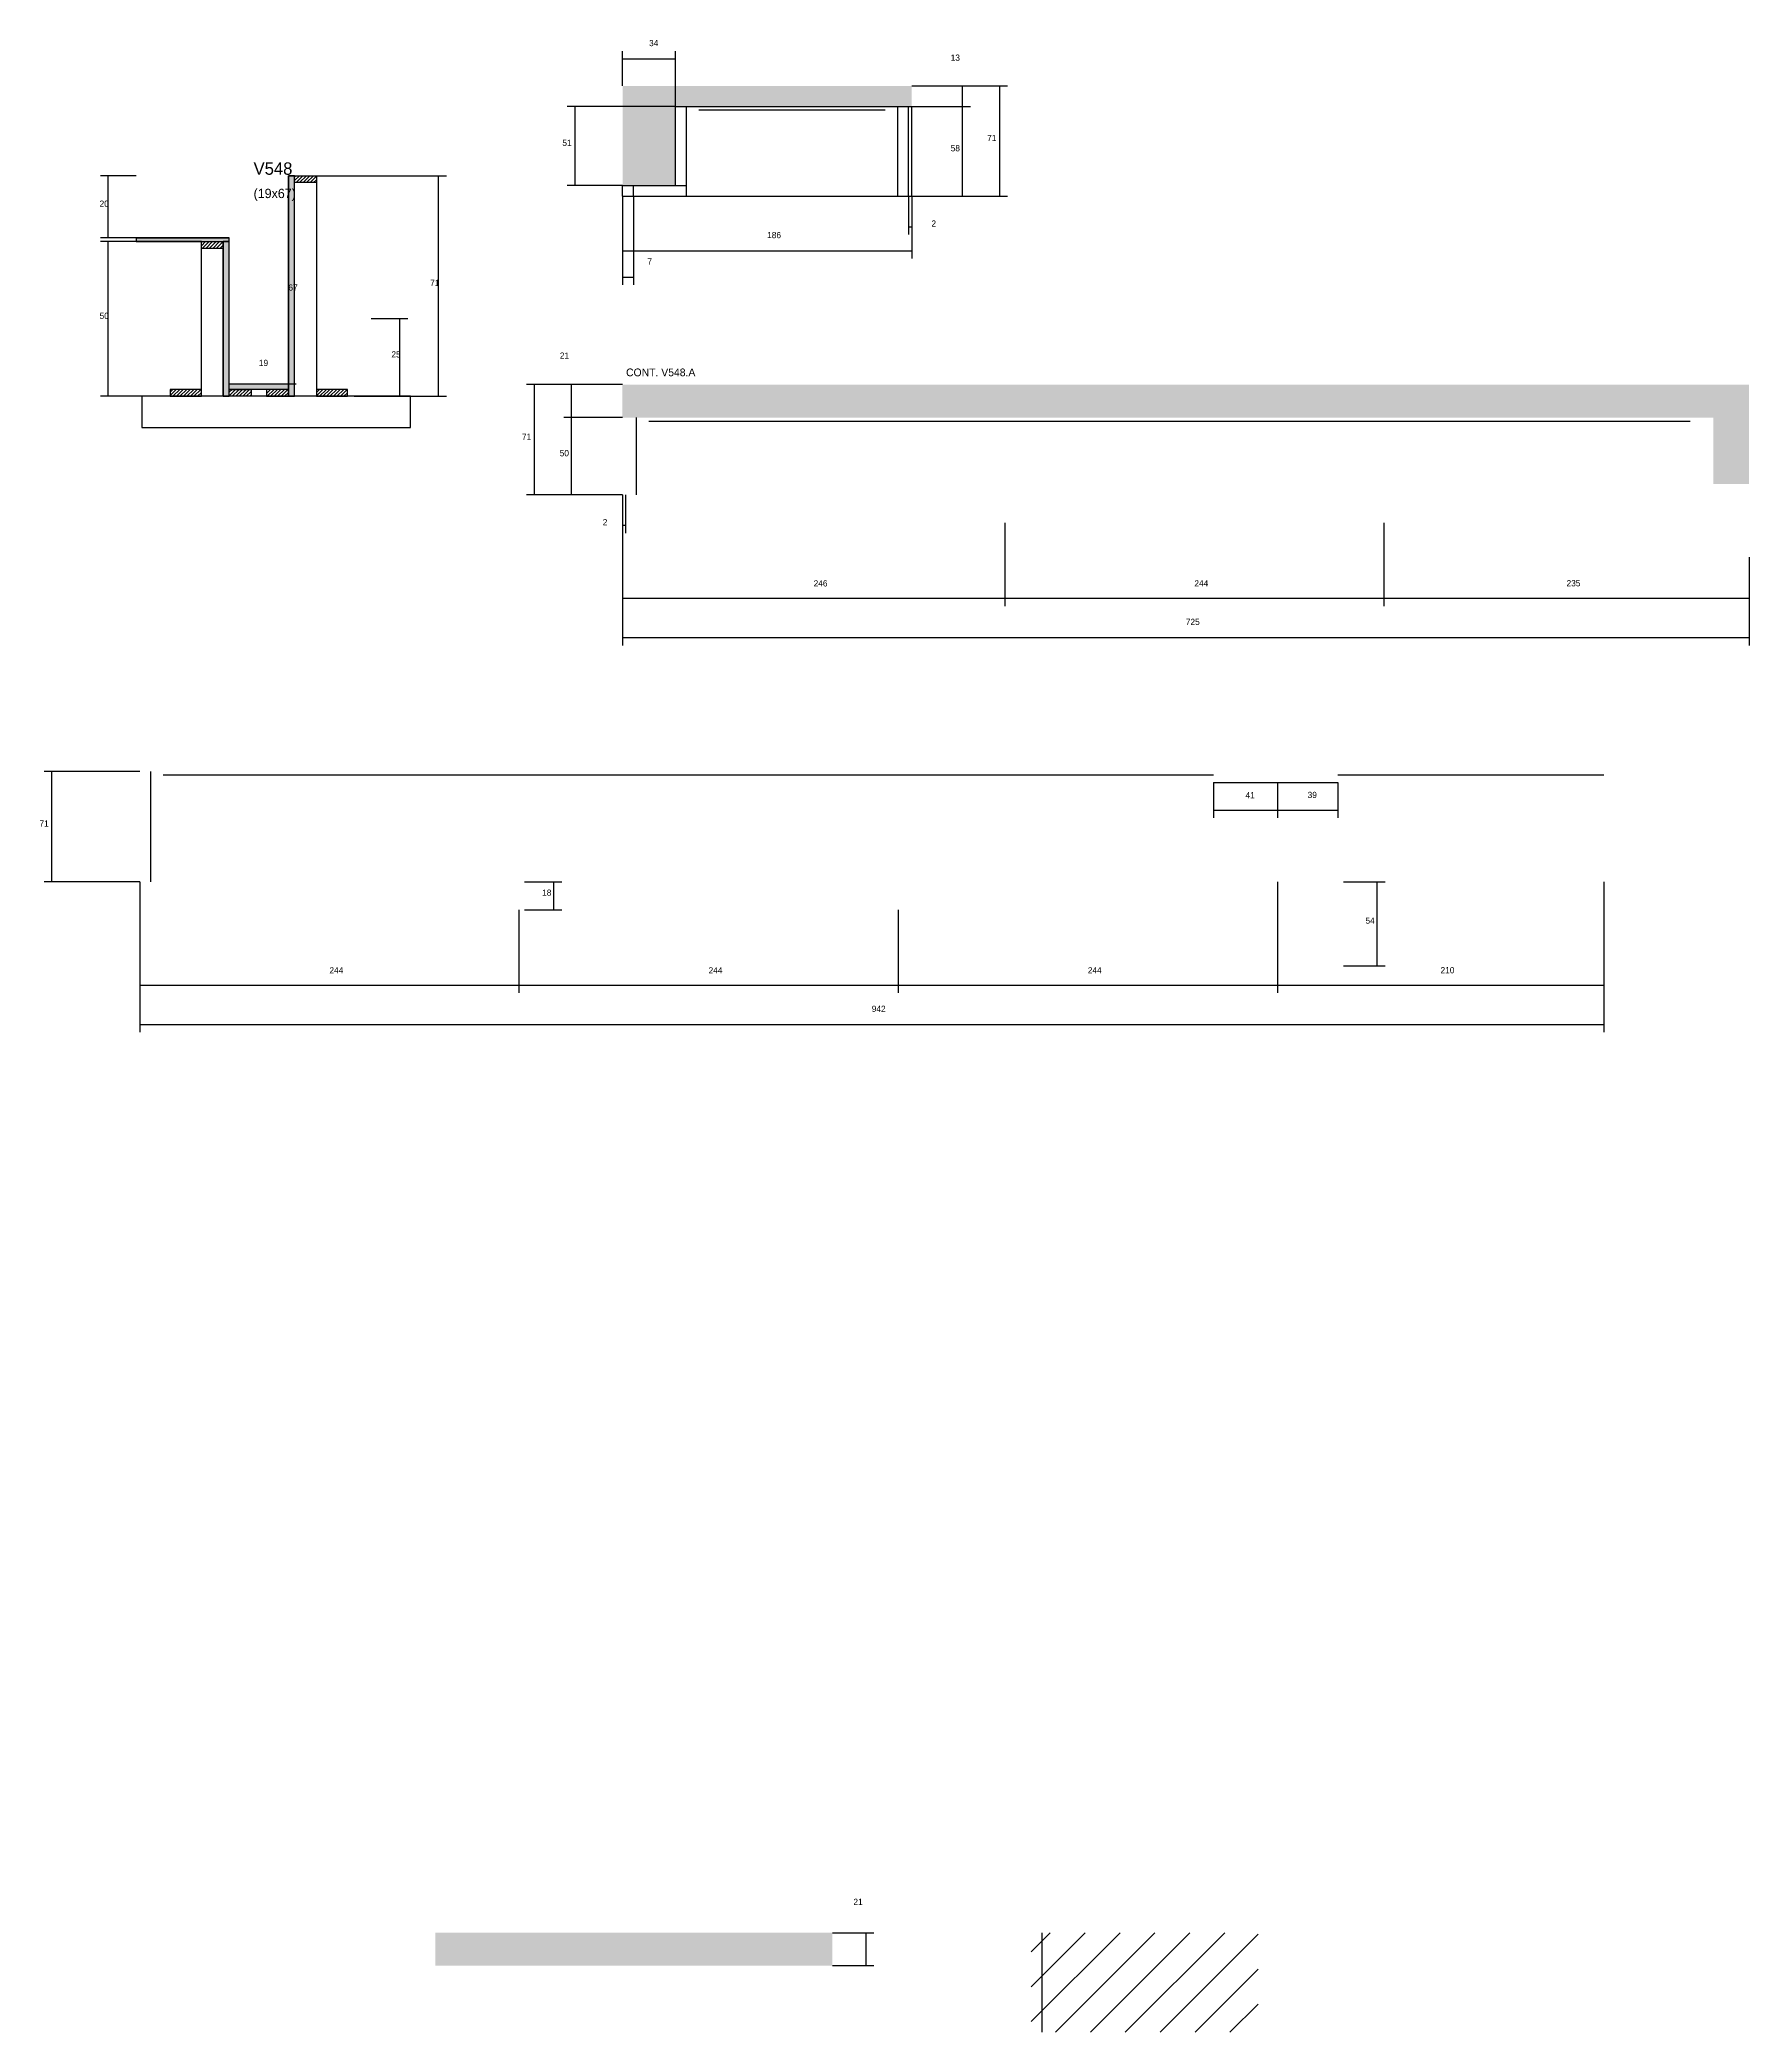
# Model space of a CAD drawing. Header units: metres. Extents: x -19728 to -18628, y -2124 to -842.
import ezdxf

# ---------------------------------------------------------------- set-up
doc = ezdxf.new("R2010")
doc.units = ezdxf.units.M
for name, color, linetype in [('COTA', 241, 'Continuous'), ('Cota Seção (2x)', 4, 'Continuous'), ('Hachura', 253, 'Continuous'), ('Madeira', 126, 'Continuous'), ('Painéis', 200, 'Continuous'), ('SARR_2.2x7', 40, 'Continuous'), ('Texto Seção', 7, 'Continuous')]:
    doc.layers.add(name, color=color, linetype=linetype)

msp = doc.modelspace()

# ---------------------------------------------------------------- hatches: boundary and pattern name
at = {"layer": 'COTA'}
h = msp.add_hatch(dxfattribs=at)
h.set_pattern_fill('AR-CONC', scale=0.03)
h.paths.add_polyline_path([(-19319.3, -884.9), (-19167.3, -884.9), (-19167.3, -871.7), (-19353.3, -871.7), (-19353.3, -935.7), (-19319.3, -935.7)])
h = msp.add_hatch(dxfattribs=at)
h.set_pattern_fill('AR-CONC', scale=0.03)
h.paths.add_polyline_path([(-19353.4, -1064), (-19353.4, -1085.2), (-18651.4, -1085.2), (-18651.4, -1128), (-18628.4, -1128), (-18628.4, -1064)])
h = msp.add_hatch(dxfattribs=at)
h.set_pattern_fill('AR-CONC', scale=0.03)
h.paths.add_polyline_path([(-19473.8, -2060.5), (-19473.8, -2081.7), (-19218.3, -2081.7), (-19218.3, -2060.5)])
at = {"layer": 'Hachura'}
h = msp.add_hatch(color=8, dxfattribs=at)
h.dxf.hatch_style = 1
h.paths.add_polyline_path([(-19564.4, -929.5), (-19568.4, -929.5), (-19568.4, -929.5), (-19568.4, -1071.5), (-19568.4, -1071.5), (-19564.4, -1071.5), (-19564.4, -1071.5), (-19564.4, -929.5)])
h = msp.add_hatch(dxfattribs=at)
h.set_pattern_fill('ANSI31', scale=0.5)
h.paths.add_polyline_path([(-19564.4, -933.9), (-19564.4, -929.5), (-19564.4, -929.5), (-19550.4, -929.5), (-19550.4, -929.5), (-19550.4, -933.9), (-19550.4, -933.9), (-19564.4, -933.9)])
h = msp.add_hatch(color=8, dxfattribs=at)
h.dxf.hatch_style = 1
h.paths.add_polyline_path([(-19606.4, -971.9), (-19606.4, -969.5), (-19606.4, -969.5), (-19666.4, -969.5), (-19666.4, -969.5), (-19666.4, -971.9), (-19666.4, -971.9), (-19606.4, -971.9)])
h = msp.add_hatch(dxfattribs=at)
h.set_pattern_fill('ANSI31', scale=0.5)
h.paths.add_polyline_path([(-19624.4, -976.3), (-19624.4, -971.9), (-19624.4, -971.9), (-19610.4, -971.9), (-19610.4, -971.9), (-19610.4, -976.3), (-19610.4, -976.3), (-19624.4, -976.3)])
h = msp.add_hatch(color=8, dxfattribs=at)
h.dxf.hatch_style = 1
h.paths.add_polyline_path([(-19606.4, -971.9), (-19610.4, -971.9), (-19610.4, -971.9), (-19610.4, -1071.5), (-19610.4, -1071.5), (-19606.4, -1071.5), (-19606.4, -1071.5), (-19606.4, -971.9)])
h = msp.add_hatch(color=8, dxfattribs=at)
h.dxf.hatch_style = 1
h.paths.add_polyline_path([(-19606.4, -1067.1), (-19606.4, -1063.5), (-19606.4, -1063.5), (-19568.4, -1063.5), (-19568.4, -1063.5), (-19568.4, -1067.1), (-19568.4, -1067.1), (-19606.4, -1067.1)])
h = msp.add_hatch(dxfattribs=at)
h.set_pattern_fill('ANSI31', scale=0.5)
h.paths.add_polyline_path([(-19624.4, -1071.5), (-19624.4, -1067.1), (-19624.4, -1067.1), (-19644.4, -1067.1), (-19644.4, -1067.1), (-19644.4, -1071.5), (-19644.4, -1071.5), (-19624.4, -1071.5)])
h = msp.add_hatch(dxfattribs=at)
h.set_pattern_fill('ANSI31', scale=0.5)
h.paths.add_polyline_path([(-19606.4, -1071.5), (-19606.4, -1067.1), (-19606.4, -1067.1), (-19592.4, -1067.1), (-19592.4, -1067.1), (-19592.4, -1071.5), (-19592.4, -1071.5), (-19606.4, -1071.5)])
h = msp.add_hatch(dxfattribs=at)
h.set_pattern_fill('ANSI31', scale=0.5)
h.paths.add_polyline_path([(-19568.4, -1071.5), (-19568.4, -1067.1), (-19568.4, -1067.1), (-19582.4, -1067.1), (-19582.4, -1067.1), (-19582.4, -1071.5), (-19582.4, -1071.5), (-19568.4, -1071.5)])
h = msp.add_hatch(dxfattribs=at)
h.set_pattern_fill('ANSI31', scale=0.5)
h.paths.add_polyline_path([(-19530.4, -1071.5), (-19530.4, -1067.1), (-19530.4, -1067.1), (-19550.4, -1067.1), (-19550.4, -1067.1), (-19550.4, -1071.5), (-19550.4, -1071.5), (-19530.4, -1071.5)])
h = msp.add_hatch(dxfattribs=at)
h.set_pattern_fill('ANSI31', scale=5)
h.paths.add_polyline_path([(-19090.4, -2060.5), (-19090.4, -2124.5), (-18944.4, -2124.5), (-18944.4, -2060.5)])

# ---------------------------------------------------------------- linework, layer by layer
at = {"layer": 'COTA'}
for p, q in [((-19353.3, -871.7), (-19353.3, -849.3)), ((-19353.3, -854.3), (-19319.3, -854.3)), ((-19319.3, -884.9), (-19319.3, -849.3)), ((-19167.3, -871.7), (-19105.6, -871.7)), ((-19167.3, -871.7), (-19129.5, -871.7)), ((-19134.5, -884.9), (-19134.5, -871.7)), ((-19110.6, -942.7), (-19110.6, -871.7)), ((-19319.3, -884.9), (-19388.9, -884.9)), ((-19383.9, -935.7), (-19383.9, -884.9)), ((-19167.3, -884.9), (-19129.5, -884.9)), ((-19167.3, -884.9), (-19129.5, -884.9)), ((-19134.5, -942.7), (-19134.5, -884.9)), ((-19666.4, -929.5), (-19689.4, -929.5)), ((-19684.4, -969.5), (-19684.4, -929.5)), ((-19550.4, -929.5), (-19466.7, -929.5)), ((-19471.7, -1071.5), (-19471.7, -929.5)), ((-19353.3, -935.7), (-19388.9, -935.7)), ((-19353.3, -942.7), (-19353.3, -982.8)), ((-19353.3, -942.7), (-19353.3, -999.7)), ((-19346.3, -942.7), (-19346.3, -999.7)), ((-19169.3, -942.7), (-19169.3, -967.3)), ((-19167.3, -942.7), (-19105.6, -942.7)), ((-19167.3, -942.7), (-19167.3, -982.8)), ((-19167.3, -942.7), (-19167.3, -967.3)), ((-19167.3, -942.7), (-19129.5, -942.7)), ((-19666.4, -969.5), (-19689.4, -969.5)), ((-19624.4, -971.9), (-19689.4, -971.9)), ((-19684.4, -1071.5), (-19684.4, -971.9)), ((-19169.3, -962.3), (-19167.3, -962.3)), ((-19353.3, -977.8), (-19167.3, -977.8)), ((-19353.3, -994.7), (-19346.3, -994.7)), ((-19515.1, -1021.5), (-19491.6, -1021.5)), ((-19496.6, -1071.5), (-19496.6, -1021.5)), ((-19353.4, -1064), (-19415.1, -1064)), ((-19410.1, -1135), (-19410.1, -1064)), ((-19353.4, -1064), (-19391.2, -1064)), ((-19386.2, -1085.2), (-19386.2, -1064)), ((-19624.4, -1071.5), (-19689.4, -1071.5)), ((-19526, -1071.5), (-19466.7, -1071.5)), ((-19515.1, -1071.5), (-19491.6, -1071.5)), ((-19353.4, -1085.2), (-19391.2, -1085.2)), ((-19353.4, -1085.2), (-19391.2, -1085.2)), ((-19386.2, -1135), (-19386.2, -1085.2)), ((-19353.4, -1135), (-19415.1, -1135)), ((-19353.4, -1135), (-19391.2, -1135)), ((-19353.4, -1135), (-19353.4, -1231.8)), ((-19353.4, -1135), (-19353.4, -1159.5)), ((-19353.4, -1135), (-19353.4, -1206.5)), ((-19351.4, -1135), (-19351.4, -1159.5)), ((-19107.4, -1153), (-19107.4, -1206.5)), ((-19107.4, -1153), (-19107.4, -1206.5)), ((-18863.4, -1153), (-18863.4, -1206.5)), ((-18863.4, -1153), (-18863.4, -1206.5)), ((-19353.4, -1154.5), (-19351.4, -1154.5)), ((-18628.4, -1175), (-18628.4, -1231.8)), ((-18628.4, -1175), (-18628.4, -1206.5)), ((-19353.4, -1201.5), (-19107.4, -1201.5)), ((-19107.4, -1201.5), (-18863.4, -1201.5)), ((-18863.4, -1201.5), (-18628.4, -1201.5)), ((-19353.4, -1226.8), (-18628.4, -1226.8)), ((-19664, -1313), (-19725.6, -1313)), ((-19720.6, -1384), (-19720.6, -1313)), ((-18973, -1320), (-18973, -1342.9)), ((-18932, -1320), (-18932, -1342.9)), ((-18932, -1320), (-18932, -1342.9)), ((-18893, -1320), (-18893, -1342.9)), ((-18973, -1337.9), (-18932, -1337.9)), ((-18932, -1337.9), (-18893, -1337.9)), ((-19664, -1384), (-19725.6, -1384)), ((-19664, -1384), (-19664, -1480.9)), ((-19664, -1384), (-19664, -1455.5)), ((-19416.5, -1384), (-19392.5, -1384)), ((-19397.5, -1402), (-19397.5, -1384)), ((-18932, -1384), (-18932, -1455.5)), ((-18932, -1384), (-18932, -1455.5)), ((-18889.5, -1384), (-18862.7, -1384)), ((-18867.7, -1438), (-18867.7, -1384)), ((-18722, -1384), (-18722, -1480.9)), ((-18722, -1384), (-18722, -1455.5)), ((-19420, -1402), (-19420, -1455.5)), ((-19420, -1402), (-19420, -1455.5)), ((-19416.5, -1402), (-19392.5, -1402)), ((-19176, -1402), (-19176, -1455.5)), ((-19176, -1402), (-19176, -1455.5)), ((-18889.5, -1438), (-18862.7, -1438)), ((-19664, -1450.5), (-19420, -1450.5)), ((-19420, -1450.5), (-19176, -1450.5)), ((-19176, -1450.5), (-18932, -1450.5)), ((-18932, -1450.5), (-18722, -1450.5)), ((-19664, -1475.9), (-18722, -1475.9)), ((-19218.3, -2060.5), (-19191.7, -2060.5)), ((-19196.7, -2081.7), (-19196.7, -2060.5)), ((-19218.3, -2081.7), (-19191.7, -2081.7))]:
    msp.add_line(p, q, dxfattribs=at)
at = {"layer": 'Cota Seção (2x)'}
for p, q in [((-19568.4, -1063.5), (-19568.4, -929.5)), ((-19568.4, -929.5), (-19563.4, -929.5)), ((-19606.4, -1071.5), (-19606.4, -1058.5)), ((-19606.4, -1063.5), (-19568.4, -1063.5)), ((-19568.4, -1071.5), (-19568.4, -1058.5)), ((-19568.4, -1063.5), (-19563.4, -1063.5))]:
    msp.add_line(p, q, dxfattribs=at)
at = {"layer": 'Madeira'}
for points in [[(-19564.4, -933.9), (-19564.4, -929.5), (-19550.4, -929.5), (-19550.4, -933.9)], [(-19564.4, -929.5), (-19550.4, -929.5), (-19550.4, -1071.5), (-19564.4, -1071.5)], [(-19624.4, -976.3), (-19624.4, -971.9), (-19610.4, -971.9), (-19610.4, -976.3)], [(-19624.4, -971.9), (-19610.4, -971.9), (-19610.4, -1071.5), (-19624.4, -1071.5)], [(-19662.8, -1091.5), (-19489.8, -1091.5), (-19489.8, -1071.5), (-19662.8, -1071.5)], [(-19624.4, -1071.5), (-19624.4, -1067.1), (-19644.4, -1067.1), (-19644.4, -1071.5)], [(-19606.4, -1071.5), (-19606.4, -1067.1), (-19592.4, -1067.1), (-19592.4, -1071.5)], [(-19568.4, -1071.5), (-19568.4, -1067.1), (-19582.4, -1067.1), (-19582.4, -1071.5)], [(-19530.4, -1071.5), (-19530.4, -1067.1), (-19550.4, -1067.1), (-19550.4, -1071.5)]]:
    msp.add_lwpolyline(points, close=True, dxfattribs=at)
at = {"layer": 'Painéis'}
for p, q in [((-19319.3, -884.9), (-19167.3, -884.9)), ((-19319.3, -935.7), (-19319.3, -884.9)), ((-19169.3, -942.7), (-19169.3, -884.9)), ((-19167.3, -942.7), (-19167.3, -884.9)), ((-19568.4, -1071.5), (-19568.4, -929.5)), ((-19353.3, -935.7), (-19319.3, -935.7)), ((-19353.3, -942.7), (-19353.3, -935.7)), ((-19353.3, -942.7), (-19167.3, -942.7)), ((-19666.4, -969.5), (-19606.4, -969.5)), ((-19610.4, -1071.5), (-19610.4, -971.9))]:
    msp.add_line(p, q, dxfattribs=at)
for points in [[(-19564.4, -929.5), (-19568.4, -929.5), (-19568.4, -1071.5), (-19564.4, -1071.5)], [(-19606.4, -971.9), (-19606.4, -969.5), (-19666.4, -969.5), (-19666.4, -971.9)], [(-19606.4, -971.9), (-19610.4, -971.9), (-19610.4, -1071.5), (-19606.4, -1071.5)], [(-19606.4, -1067.1), (-19606.4, -1063.5), (-19568.4, -1063.5), (-19568.4, -1067.1)]]:
    msp.add_lwpolyline(points, close=True, dxfattribs=at)
at = {"layer": 'SARR_2.2x7'}
for p, q in [((-19312.3, -935.7), (-19312.3, -884.9)), ((-19304.3, -887.1), (-19184.3, -887.1)), ((-19176.3, -942.7), (-19176.3, -884.9)), ((-19346.3, -942.7), (-19346.3, -935.7)), ((-19319.3, -935.7), (-19312.3, -935.7)), ((-19312.3, -942.7), (-19312.3, -935.7)), ((-19353.3, -942.7), (-19312.3, -942.7)), ((-19344.4, -1135), (-19344.4, -1085.2)), ((-19336.4, -1087.4), (-19107.4, -1087.4)), ((-19107.4, -1087.4), (-18863.4, -1087.4)), ((-18863.4, -1087.4), (-18666.4, -1087.4)), ((-19657, -1384), (-19657, -1313)), ((-19649, -1315.2), (-19420, -1315.2)), ((-19420, -1315.2), (-19176, -1315.2)), ((-19176, -1315.2), (-18973, -1315.2)), ((-18973, -1320), (-18932, -1320)), ((-18932, -1320), (-18893, -1320)), ((-18893, -1315.2), (-18722, -1315.2)), ((-19083.4, -2124.5), (-19083.4, -2060.5))]:
    msp.add_line(p, q, dxfattribs=at)

# ---------------------------------------------------------------- texts
at = {"layer": 'COTA'}
for s, p in [('34', (-19336.3, -846.1)), ('13', (-19142.2, -855.5)), ('51', (-19392.1, -910.3)), ('58', (-19142.2, -913.8)), ('71', (-19118.7, -907.2)), ('20', (-19689.9, -949.5)), ('2', (-19154.6, -962.3)), ('186', (-19260.3, -969.7)), ('7', (-19337.4, -986.7)), ('71', (-19477.2, -1000.5)), ('50', (-19689.9, -1021.7)), ('25', (-19502.1, -1046.5)), ('21', (-19393.7, -1047.3)), ('71', (-19418.1, -1099.5)), ('50', (-19393.8, -1110.1)), ('2', (-19366.1, -1154.5)), ('246', (-19230.4, -1193.9)), ('244', (-18985.4, -1193.9)), ('235', (-18745.9, -1193.8)), ('725', (-18990.9, -1218.7)), ('41', (-18952.5, -1330.3)), ('39', (-18912.5, -1330.1)), ('71', (-19728.6, -1348.5)), ('18', (-19405.1, -1393)), ('54', (-18875.3, -1411)), ('244', (-19542, -1443)), ('244', (-19298, -1443)), ('244', (-19054, -1443)), ('210', (-18827, -1442.9)), ('942', (-19193, -1467.8)), ('21', (-19204.8, -2042.6))]:
    msp.add_text(s, height=4, dxfattribs=at).set_placement(p)
at = {"layer": 'Cota Seção (2x)'}
for s, p in [('67', (-19568.4, -1003.5)), ('19', (-19587.4, -1052))]:
    msp.add_text(s, height=4, dxfattribs=at).set_placement(p)
at = {"layer": 'Texto Seção'}
for s, height, p in [('V548', 8, (-19590.8, -928.9)), ('(19x67)', 6, (-19590.8, -943.9)), ('CONT. V548.A', 5, (-19351.1, -1058.6))]:
    msp.add_text(s, height=height, dxfattribs=at).set_placement(p)

doc.saveas('drawing.dxf')
